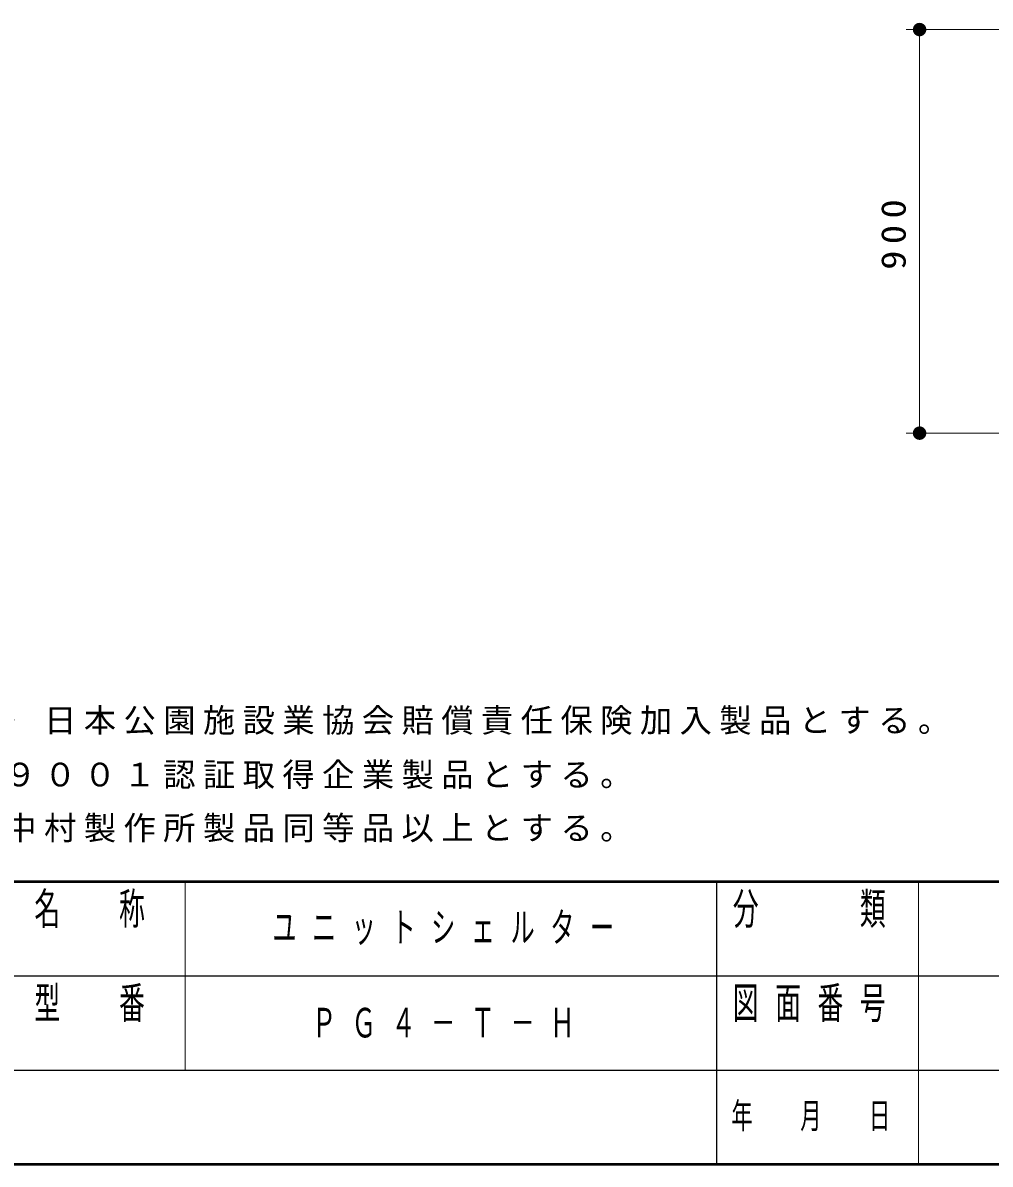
# Model space of a CAD drawing. Units: millimetres on the paper, scale 1:50. Extents: x -365 to 10, y -38 to 257.
# Drawn here: x -181.6 to -109.7, y 0 to 84.8 of the extents above; entities that cross this region are included whole.
import ezdxf

# ---------------------------------------------------------------- set-up
doc = ezdxf.new("R2010")
doc.units = ezdxf.units.MM
doc.layers.add('LY_1', color=7, linetype='Continuous', lineweight=13)
doc.layers.add('LY_2', color=7, linetype='Continuous', lineweight=13)
doc.styles.add('ＭＳ ゴシック', font='')
doc.styles.get('ＭＳ ゴシック').set_extended_font_data('MS Gothic')

# ---------------------------------------------------------------- blocks, each defined once
blk = doc.blocks.new('filled_dot')
at = {"color": 0, "linetype": 'Continuous', "lineweight": -2, "const_width": 1.25}
blk.add_lwpolyline([(-0.625, 0, 1), (0.625, 0, 1)], format="xyb", close=True, dxfattribs=at)

msp = doc.modelspace()

# ---------------------------------------------------------------- linework, layer by layer
at = {"layer": 'LY_1'}
for p, q in [((-85.912, 84.338), (-115.912, 84.338)), ((-114.912, 54.338), (-114.912, 84.338)), ((-85.912, 54.338), (-115.912, 54.338))]:
    msp.add_line(p, q, dxfattribs=at)
at = {"layer": 'LY_2', "lineweight": 50}
for p, q in [((-365, 21), (0, 21)), ((-365, 0), (0, 0))]:
    msp.add_line(p, q, dxfattribs=at)
at = {"layer": 'LY_2'}
for p, q in [((-169.5, 21), (-169.5, 7)), ((-115, 21), (-115, 0))]:
    msp.add_line(p, q, dxfattribs=at)
at = {"layer": 'LY_2', "color": 211, "lineweight": 25}
for p, q in [((-130, 21), (-130, 0)), ((-182.5, 14), (-70, 14)), ((-237.5, 7), (0, 7))]:
    msp.add_line(p, q, dxfattribs=at)

# ---------------------------------------------------------------- block references
at = {"layer": 'LY_1', "xscale": 0.4, "yscale": 0.4}
for p, rotation in [((-114.912, 84.338), 270), ((-114.912, 54.338), 90)]:
    msp.add_blockref('filled_dot', p, dxfattribs=dict(at, rotation=rotation))

# ---------------------------------------------------------------- texts
at = {"layer": 'LY_1', "insert": (-115.912, 69.338), "char_height": 1.833, "attachment_point": 8, "rotation": 90, "style": 'ＭＳ ゴシック'}
msp.add_mtext('\\T1.33;\\W1.15;900', dxfattribs=at)
at = {"layer": 'LY_1', "style": 'ＭＳ ゴシック'}
for s, insert, char_height, attachment_point in [('\\T1.23;本製品は、（一社）日本公園施設業協会賠償責任保険加入製品とする。', (-206.575, 31.883), 1.76, 7), ('\\T1.23;本製品は、ＩＳＯ９００１認証取得企業製品とする。', (-206.575, 27.883), 1.76, 7), ('\\T1.23;本製品は、（株）中村製作所製品同等品以上とする。', (-206.575, 23.883), 1.76, 7), ('\\T1.64;\\W0.6;ユニットシェルター', (-149.75, 17.5), 2.199, 5), ('\\T1.64;\\W0.6;ＰＧ４－Ｔ－Ｈ', (-149.75, 10.5), 2.199, 5)]:
    msp.add_mtext(s, dxfattribs=dict(at, insert=insert, char_height=char_height, attachment_point=attachment_point))
at = {"layer": 'LY_2', "color": 4, "style": 'ＭＳ ゴシック'}
for s, insert, char_height, attachment_point in [('\\T1.64;\\W0.6;名\u3000称', (-176, 20.167), 2.346, 2), ('\\T1.64;\\W0.6;分\u3000\u3000類', (-122.5, 20.167), 2.346, 2), ('\\T1.64;\\W0.6;型\u3000番', (-176, 13.167), 2.346, 2), ('\\T1.64;\\W0.6;図面番号', (-122.5, 13.167), 2.346, 2), ('\\T1.64;\\W0.6;年\u3000月\u3000日', (-122.5, 3.5), 1.906, 5)]:
    msp.add_mtext(s, dxfattribs=dict(at, insert=insert, char_height=char_height, attachment_point=attachment_point))

doc.saveas('drawing.dxf')
